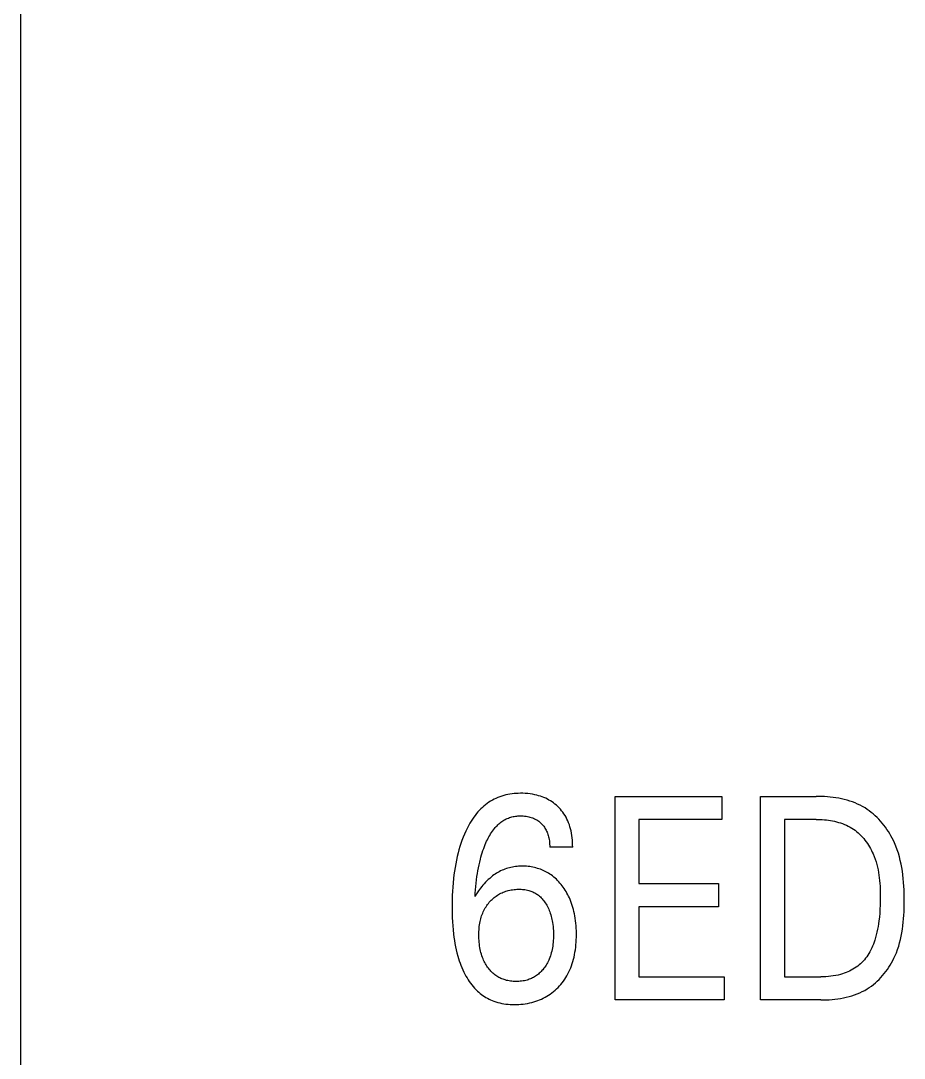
# Model space of a CAD drawing. Extents: x 0 to 420, y 0 to 297.
# Drawn here: x 158.8 to 166.17, y 190.51 to 199.18 of the extents above; entities that cross this region are included whole.
import ezdxf

# ---------------------------------------------------------------- set-up
doc = ezdxf.new("R2010")
doc.units = 0
doc.header["$LTSCALE"] = 23.1
doc.layers.add('10000_FRONT', color=7, linetype='CONTINUOUS')

msp = doc.modelspace()

# ---------------------------------------------------------------- linework, layer by layer
at = {"layer": '10000_FRONT', "color": 7, "linetype": 'CONTINUOUS'}
for p, q in [((158.8, 161), (158.8, 249)), ((162.7364, 192.6678), (162.7218, 192.6592)), ((162.7513, 192.6759), (162.7364, 192.6678)), ((162.7665, 192.6833), (162.7513, 192.6759)), ((162.782, 192.6901), (162.7665, 192.6833)), ((162.7983, 192.6964), (162.782, 192.6901)), ((162.8149, 192.7021), (162.7983, 192.6964)), ((162.8317, 192.7071), (162.8149, 192.7021)), ((162.8487, 192.7114), (162.8317, 192.7071)), ((162.8659, 192.7151), (162.8487, 192.7114)), ((162.8832, 192.7182), (162.8659, 192.7151)), ((162.9007, 192.7207), (162.8832, 192.7182)), ((162.9182, 192.7227), (162.9007, 192.7207)), ((162.9357, 192.7241), (162.9182, 192.7227)), ((162.9533, 192.7249), (162.9357, 192.7241)), ((162.9709, 192.7253), (162.9533, 192.7249)), ((162.9914, 192.7251), (162.9709, 192.7253)), ((163.0118, 192.7242), (162.9914, 192.7251)), ((163.0321, 192.7226), (163.0118, 192.7242)), ((163.0524, 192.7202), (163.0321, 192.7226)), ((163.0725, 192.7171), (163.0524, 192.7202)), ((163.0925, 192.7131), (163.0725, 192.7171)), ((163.1078, 192.7095), (163.0925, 192.7131)), ((163.123, 192.7054), (163.1078, 192.7095)), ((163.138, 192.7007), (163.123, 192.7054)), ((163.1529, 192.6955), (163.138, 192.7007)), ((163.1676, 192.6898), (163.1529, 192.6955)), ((163.182, 192.6835), (163.1676, 192.6898)), ((163.1961, 192.6766), (163.182, 192.6835)), ((163.2093, 192.6694), (163.1961, 192.6766)), ((163.2223, 192.6617), (163.2093, 192.6694)), ((163.7605, 191), (163.7605, 192.7)), ((163.7605, 192.7), (164.6515, 192.7)), ((164.6515, 192.7), (164.6515, 192.5072)), ((164.9759, 191), (164.9759, 192.7)), ((164.9759, 192.7), (165.439, 192.7)), ((165.4624, 192.6998), (165.439, 192.7)), ((165.486, 192.6991), (165.4624, 192.6998)), ((165.5096, 192.6979), (165.486, 192.6991)), ((165.5333, 192.6962), (165.5096, 192.6979)), ((165.557, 192.694), (165.5333, 192.6962)), ((165.5806, 192.6911), (165.557, 192.694)), ((165.6042, 192.6877), (165.5806, 192.6911)), ((165.6277, 192.6837), (165.6042, 192.6877)), ((165.651, 192.679), (165.6277, 192.6837)), ((165.6741, 192.6736), (165.651, 192.679)), ((165.6971, 192.6675), (165.6741, 192.6736)), ((165.7197, 192.6607), (165.6971, 192.6675)), ((162.6297, 192.5845), (162.6166, 192.5703)), ((162.6416, 192.5965), (162.6297, 192.5845)), ((162.654, 192.6081), (162.6416, 192.5965)), ((162.6668, 192.6193), (162.654, 192.6081)), ((162.68, 192.63), (162.6668, 192.6193)), ((162.6936, 192.6403), (162.68, 192.63)), ((162.7075, 192.65), (162.6936, 192.6403)), ((162.7218, 192.6592), (162.7075, 192.65)), ((163.2349, 192.6535), (163.2223, 192.6617)), ((163.2472, 192.6448), (163.2349, 192.6535)), ((163.2591, 192.6355), (163.2472, 192.6448)), ((163.2706, 192.6258), (163.2591, 192.6355)), ((163.2818, 192.6157), (163.2706, 192.6258)), ((163.2934, 192.6041), (163.2818, 192.6157)), ((163.3045, 192.5921), (163.2934, 192.6041)), ((163.315, 192.5796), (163.3045, 192.5921)), ((163.325, 192.5666), (163.315, 192.5796)), ((165.742, 192.6531), (165.7197, 192.6607)), ((165.764, 192.6447), (165.742, 192.6531)), ((165.7856, 192.6355), (165.764, 192.6447)), ((165.8068, 192.6255), (165.7856, 192.6355)), ((165.8275, 192.6146), (165.8068, 192.6255)), ((165.8477, 192.6028), (165.8275, 192.6146)), ((165.8656, 192.5913), (165.8477, 192.6028)), ((165.883, 192.5791), (165.8656, 192.5913)), ((162.5594, 192.4932), (162.5495, 192.4768)), ((162.5699, 192.5094), (162.5594, 192.4932)), ((162.5808, 192.5252), (162.5699, 192.5094)), ((162.5922, 192.5407), (162.5808, 192.5252)), ((162.6041, 192.5557), (162.5922, 192.5407)), ((162.6166, 192.5703), (162.6041, 192.5557)), ((162.816, 192.4893), (162.8248, 192.4952)), ((162.8248, 192.4952), (162.8337, 192.5008)), ((162.8337, 192.5008), (162.8429, 192.506)), ((162.8429, 192.506), (162.8522, 192.5108)), ((162.8522, 192.5108), (162.8615, 192.5151)), ((162.8615, 192.5151), (162.8709, 192.5189)), ((162.8709, 192.5189), (162.8805, 192.5224)), ((162.8805, 192.5224), (162.8902, 192.5255)), ((162.8902, 192.5255), (162.9, 192.5282)), ((162.9, 192.5282), (162.91, 192.5306)), ((162.91, 192.5306), (162.92, 192.5326)), ((162.92, 192.5326), (162.9301, 192.5342)), ((162.9301, 192.5342), (162.9403, 192.5355)), ((162.9403, 192.5355), (162.9505, 192.5365)), ((162.9505, 192.5365), (162.9607, 192.5371)), ((162.9607, 192.5371), (162.9709, 192.5373)), ((162.9709, 192.5373), (162.9826, 192.5373)), ((162.9826, 192.5373), (162.9942, 192.5367)), ((162.9942, 192.5367), (163.0058, 192.5358)), ((163.0058, 192.5358), (163.0174, 192.5343)), ((163.0174, 192.5343), (163.0288, 192.5324)), ((163.0288, 192.5324), (163.0402, 192.53)), ((163.0402, 192.53), (163.0504, 192.5274)), ((163.0504, 192.5274), (163.0604, 192.5244)), ((163.0604, 192.5244), (163.0704, 192.521)), ((163.0704, 192.521), (163.0801, 192.5171)), ((163.0801, 192.5171), (163.0896, 192.5127)), ((163.0896, 192.5127), (163.0989, 192.5079)), ((163.0989, 192.5079), (163.1077, 192.5028)), ((163.1077, 192.5028), (163.1161, 192.4972)), ((163.1161, 192.4972), (163.1243, 192.4913)), ((163.3344, 192.5532), (163.325, 192.5666)), ((163.3432, 192.5394), (163.3344, 192.5532)), ((163.3514, 192.5253), (163.3432, 192.5394)), ((163.3594, 192.5099), (163.3514, 192.5253)), ((163.3667, 192.4942), (163.3594, 192.5099)), ((163.3733, 192.4782), (163.3667, 192.4942)), ((163.9604, 192.5072), (163.9604, 191.9711)), ((164.6515, 192.5072), (163.9604, 192.5072)), ((165.1758, 192.5072), (165.1758, 191.1928)), ((165.439, 192.5072), (165.1758, 192.5072)), ((165.439, 192.5072), (165.4561, 192.5071)), ((165.4561, 192.5071), (165.4732, 192.5065)), ((165.4732, 192.5065), (165.4905, 192.5056)), ((165.4905, 192.5056), (165.5077, 192.5044)), ((165.5077, 192.5044), (165.525, 192.5027)), ((165.525, 192.5027), (165.5422, 192.5006)), ((165.5422, 192.5006), (165.5594, 192.498)), ((165.5594, 192.498), (165.5766, 192.495)), ((165.5766, 192.495), (165.5935, 192.4915)), ((165.8999, 192.5662), (165.883, 192.5791)), ((165.9164, 192.5526), (165.8999, 192.5662)), ((165.9324, 192.5384), (165.9164, 192.5526)), ((165.9479, 192.5236), (165.9324, 192.5384)), ((165.9629, 192.5082), (165.9479, 192.5236)), ((165.9774, 192.4923), (165.9629, 192.5082)), ((162.514, 192.4084), (162.5028, 192.3833)), ((162.5222, 192.4258), (162.514, 192.4084)), ((162.5309, 192.443), (162.5222, 192.4258)), ((162.54, 192.46), (162.5309, 192.443)), ((162.5495, 192.4768), (162.54, 192.46)), ((162.7294, 192.3977), (162.7374, 192.4091)), ((162.7374, 192.4091), (162.7457, 192.4204)), ((162.7457, 192.4204), (162.7545, 192.4313)), ((162.7545, 192.4313), (162.7614, 192.4394)), ((162.7614, 192.4394), (162.7685, 192.4473)), ((162.7685, 192.4473), (162.7758, 192.4549)), ((162.7758, 192.4549), (162.7834, 192.4623)), ((162.7834, 192.4623), (162.7912, 192.4695)), ((162.7912, 192.4695), (162.7993, 192.4764)), ((162.7993, 192.4764), (162.8075, 192.483)), ((162.8075, 192.483), (162.816, 192.4893)), ((163.1243, 192.4913), (163.1322, 192.4849)), ((163.1322, 192.4849), (163.1398, 192.4782)), ((163.1398, 192.4782), (163.1471, 192.4711)), ((163.1471, 192.4711), (163.1534, 192.4643)), ((163.1534, 192.4643), (163.1595, 192.4573)), ((163.1595, 192.4573), (163.1652, 192.45)), ((163.1652, 192.45), (163.1707, 192.4425)), ((163.1707, 192.4425), (163.1758, 192.4348)), ((163.1758, 192.4348), (163.1806, 192.4269)), ((163.1806, 192.4269), (163.1851, 192.4187)), ((163.1851, 192.4187), (163.1894, 192.4098)), ((163.1894, 192.4098), (163.1934, 192.4008)), ((163.3792, 192.4619), (163.3733, 192.4782)), ((163.3845, 192.4453), (163.3792, 192.4619)), ((163.3891, 192.4286), (163.3845, 192.4453)), ((163.3932, 192.4116), (163.3891, 192.4286)), ((163.3971, 192.3922), (163.3932, 192.4116)), ((165.5935, 192.4915), (165.6104, 192.4874)), ((165.6104, 192.4874), (165.6271, 192.4829)), ((165.6271, 192.4829), (165.6436, 192.4778)), ((165.6436, 192.4778), (165.6598, 192.4722)), ((165.6598, 192.4722), (165.6758, 192.466)), ((165.6758, 192.466), (165.6915, 192.4592)), ((165.6915, 192.4592), (165.7069, 192.4518)), ((165.7069, 192.4518), (165.722, 192.4438)), ((165.722, 192.4438), (165.7366, 192.4351)), ((165.7366, 192.4351), (165.7505, 192.426)), ((165.7505, 192.426), (165.7639, 192.4163)), ((165.7639, 192.4163), (165.777, 192.4061)), ((165.9914, 192.4759), (165.9774, 192.4923)), ((166.0048, 192.4591), (165.9914, 192.4759)), ((166.0178, 192.4418), (166.0048, 192.4591)), ((166.0302, 192.4241), (166.0178, 192.4418)), ((166.0421, 192.406), (166.0302, 192.4241)), ((162.4827, 192.3321), (162.4738, 192.3062)), ((162.4924, 192.3578), (162.4827, 192.3321)), ((162.5028, 192.3833), (162.4924, 192.3578)), ((162.6832, 192.3116), (162.6889, 192.3244)), ((162.6889, 192.3244), (162.6949, 192.337)), ((162.6949, 192.337), (162.7011, 192.3495)), ((162.7011, 192.3495), (162.7077, 192.3618)), ((162.7077, 192.3618), (162.7146, 192.374)), ((162.7146, 192.374), (162.7218, 192.3859)), ((162.7218, 192.3859), (162.7294, 192.3977)), ((163.1934, 192.4008), (163.197, 192.3915)), ((163.197, 192.3915), (163.2002, 192.3821)), ((163.2002, 192.3821), (163.2031, 192.3726)), ((163.2031, 192.3726), (163.2056, 192.363)), ((163.2056, 192.363), (163.2078, 192.3533)), ((163.2078, 192.3533), (163.2103, 192.3403)), ((163.2103, 192.3403), (163.2122, 192.3271)), ((163.2122, 192.3271), (163.2137, 192.314)), ((163.4004, 192.3727), (163.3971, 192.3922)), ((163.4029, 192.3531), (163.4004, 192.3727)), ((163.4049, 192.3334), (163.4029, 192.3531)), ((163.4062, 192.3137), (163.4049, 192.3334)), ((165.777, 192.4061), (165.7896, 192.3953)), ((165.7896, 192.3953), (165.8019, 192.384)), ((165.8019, 192.384), (165.8137, 192.3722)), ((165.8137, 192.3722), (165.8251, 192.36)), ((165.8251, 192.36), (165.8361, 192.3473)), ((165.8361, 192.3473), (165.8467, 192.3342)), ((165.8467, 192.3342), (165.8569, 192.3208)), ((165.8569, 192.3208), (165.8666, 192.307)), ((166.0534, 192.3876), (166.0421, 192.406)), ((166.0641, 192.3689), (166.0534, 192.3876)), ((166.0743, 192.3499), (166.0641, 192.3689)), ((166.0839, 192.3307), (166.0743, 192.3499)), ((166.0929, 192.3112), (166.0839, 192.3307)), ((162.4577, 192.2537), (162.4507, 192.2272)), ((162.4654, 192.28), (162.4577, 192.2537)), ((162.4738, 192.3062), (162.4654, 192.28)), ((162.6522, 192.2289), (162.658, 192.2466)), ((162.658, 192.2466), (162.6642, 192.2641)), ((162.6642, 192.2641), (162.6707, 192.2815)), ((162.6707, 192.2815), (162.6777, 192.2988)), ((162.6777, 192.2988), (162.6832, 192.3116)), ((163.2137, 192.314), (163.2147, 192.3008)), ((163.2147, 192.3008), (163.2153, 192.2877)), ((163.2153, 192.2877), (163.2154, 192.2747)), ((163.4071, 192.2747), (163.2154, 192.2747)), ((163.4069, 192.2942), (163.4062, 192.3137)), ((163.4071, 192.2747), (163.4069, 192.2942)), ((165.8666, 192.307), (165.8758, 192.2929)), ((165.8758, 192.2929), (165.8846, 192.2785)), ((165.8846, 192.2785), (165.893, 192.2638)), ((165.893, 192.2638), (165.9008, 192.2489)), ((165.9008, 192.2489), (165.9082, 192.2339)), ((165.9082, 192.2339), (165.9152, 192.2186)), ((166.105, 192.2827), (166.0929, 192.3112)), ((166.1159, 192.2537), (166.105, 192.2827)), ((166.1257, 192.2245), (166.1159, 192.2537)), ((162.4366, 192.1665), (162.4307, 192.136)), ((162.4433, 192.1969), (162.4366, 192.1665)), ((162.4507, 192.2272), (162.4433, 192.1969)), ((162.6254, 192.1273), (162.6309, 192.1514)), ((162.6309, 192.1514), (162.6368, 192.1754)), ((162.6368, 192.1754), (162.6416, 192.1933)), ((162.6416, 192.1933), (162.6468, 192.2112)), ((162.6468, 192.2112), (162.6522, 192.2289)), ((165.9152, 192.2186), (165.924, 192.1973)), ((165.924, 192.1973), (165.9319, 192.1756)), ((165.9319, 192.1756), (165.939, 192.1538)), ((165.939, 192.1538), (165.9454, 192.1317)), ((166.1343, 192.1949), (166.1257, 192.2245)), ((166.142, 192.1651), (166.1343, 192.1949)), ((166.1486, 192.135), (166.142, 192.1651)), ((162.4205, 192.0745), (162.4163, 192.0436)), ((162.4253, 192.1053), (162.4205, 192.0745)), ((162.4307, 192.136), (162.4253, 192.1053)), ((162.6118, 192.0544), (162.6159, 192.0788)), ((162.6159, 192.0788), (162.6205, 192.1031)), ((162.6205, 192.1031), (162.6254, 192.1273)), ((162.7824, 192.0643), (162.7712, 192.0576)), ((162.7938, 192.0707), (162.7824, 192.0643)), ((162.8054, 192.0767), (162.7938, 192.0707)), ((162.8171, 192.0822), (162.8054, 192.0767)), ((162.829, 192.0874), (162.8171, 192.0822)), ((162.8411, 192.0922), (162.829, 192.0874)), ((162.8534, 192.0965), (162.8411, 192.0922)), ((162.8658, 192.1004), (162.8534, 192.0965)), ((162.8783, 192.1039), (162.8658, 192.1004)), ((162.8909, 192.1069), (162.8783, 192.1039)), ((162.9036, 192.1095), (162.8909, 192.1069)), ((162.9164, 192.1117), (162.9036, 192.1095)), ((162.9293, 192.1135), (162.9164, 192.1117)), ((162.9423, 192.1149), (162.9293, 192.1135)), ((162.9552, 192.1159), (162.9423, 192.1149)), ((162.9683, 192.1166), (162.9552, 192.1159)), ((162.9813, 192.1169), (162.9683, 192.1166)), ((162.9947, 192.1168), (162.9813, 192.1169)), ((163.0081, 192.1164), (162.9947, 192.1168)), ((163.0215, 192.1156), (163.0081, 192.1164)), ((163.0349, 192.1144), (163.0215, 192.1156)), ((163.0482, 192.1128), (163.0349, 192.1144)), ((163.0615, 192.1108), (163.0482, 192.1128)), ((163.0747, 192.1084), (163.0615, 192.1108)), ((163.0878, 192.1056), (163.0747, 192.1084)), ((163.1008, 192.1023), (163.0878, 192.1056)), ((163.1137, 192.0987), (163.1008, 192.1023)), ((163.1256, 192.0948), (163.1137, 192.0987)), ((163.1375, 192.0907), (163.1256, 192.0948)), ((163.1492, 192.0861), (163.1375, 192.0907)), ((163.1608, 192.0812), (163.1492, 192.0861)), ((163.1722, 192.0759), (163.1608, 192.0812)), ((163.1834, 192.0702), (163.1722, 192.0759)), ((163.1945, 192.0642), (163.1834, 192.0702)), ((163.2053, 192.0578), (163.1945, 192.0642)), ((165.9454, 192.1317), (165.9509, 192.1095)), ((165.9509, 192.1095), (165.9558, 192.0871)), ((165.9558, 192.0871), (165.96, 192.0645)), ((165.96, 192.0645), (165.9635, 192.0418)), ((166.1544, 192.1047), (166.1486, 192.135)), ((166.1593, 192.0742), (166.1544, 192.1047)), ((166.1634, 192.0435), (166.1593, 192.0742)), ((162.4091, 191.9774), (162.4061, 191.9421)), ((162.4127, 192.0127), (162.4091, 191.9774)), ((162.4163, 192.0436), (162.4127, 192.0127)), ((162.5982, 191.9464), (162.6011, 191.9743)), ((162.6011, 191.9743), (162.6044, 192.0022)), ((162.6044, 192.0022), (162.6081, 192.03)), ((162.6081, 192.03), (162.6118, 192.0544)), ((162.6797, 191.9822), (162.6689, 191.9705)), ((162.6909, 191.9936), (162.6797, 191.9822)), ((162.7024, 192.0046), (162.6909, 191.9936)), ((162.7143, 192.0153), (162.7024, 192.0046)), ((162.7265, 192.0256), (162.7143, 192.0153)), ((162.739, 192.0355), (162.7265, 192.0256)), ((162.7496, 192.0432), (162.739, 192.0355)), ((162.7603, 192.0506), (162.7496, 192.0432)), ((162.7712, 192.0576), (162.7603, 192.0506)), ((163.2159, 192.0511), (163.2053, 192.0578)), ((163.2263, 192.044), (163.2159, 192.0511)), ((163.2379, 192.0355), (163.2263, 192.044)), ((163.2492, 192.0264), (163.2379, 192.0355)), ((163.2602, 192.017), (163.2492, 192.0264)), ((163.2709, 192.0071), (163.2602, 192.017)), ((163.2812, 191.997), (163.2709, 192.0071)), ((163.2912, 191.9864), (163.2812, 191.997)), ((163.3008, 191.9756), (163.2912, 191.9864)), ((163.3101, 191.9644), (163.3008, 191.9756)), ((165.9635, 192.0418), (165.9665, 192.019)), ((165.9665, 192.019), (165.969, 191.9961)), ((165.969, 191.9961), (165.9709, 191.9731)), ((165.9709, 191.9731), (165.9724, 191.95)), ((166.1668, 192.0126), (166.1634, 192.0435)), ((166.1695, 191.9816), (166.1668, 192.0126)), ((166.1715, 191.9505), (166.1695, 191.9816)), ((162.4038, 191.9068), (162.402, 191.8714)), ((162.4061, 191.9421), (162.4038, 191.9068)), ((162.5917, 191.8627), (162.5936, 191.8906)), ((162.5936, 191.8906), (162.5957, 191.9185)), ((162.5957, 191.9185), (162.5982, 191.9464)), ((162.6207, 191.9098), (162.6052, 191.8861)), ((162.6383, 191.9337), (162.6207, 191.9098)), ((162.6482, 191.9462), (162.6383, 191.9337)), ((162.6584, 191.9585), (162.6482, 191.9462)), ((162.6689, 191.9705), (162.6584, 191.9585)), ((162.7972, 191.8851), (162.8071, 191.8902)), ((162.8071, 191.8902), (162.8172, 191.8949)), ((162.8172, 191.8949), (162.8274, 191.8992)), ((162.8274, 191.8992), (162.8378, 191.9032)), ((162.8378, 191.9032), (162.8483, 191.9068)), ((162.8483, 191.9068), (162.859, 191.9101)), ((162.859, 191.9101), (162.8697, 191.913)), ((162.8697, 191.913), (162.8815, 191.9158)), ((162.8815, 191.9158), (162.8934, 191.9181)), ((162.8934, 191.9181), (162.9053, 191.9201)), ((162.9053, 191.9201), (162.9173, 191.9217)), ((162.9173, 191.9217), (162.9294, 191.9228)), ((162.9294, 191.9228), (162.9415, 191.9236)), ((162.9415, 191.9236), (162.9536, 191.9241)), ((162.9536, 191.9241), (162.9657, 191.9241)), ((162.9657, 191.9241), (162.9765, 191.9238)), ((162.9765, 191.9238), (162.9873, 191.9232)), ((162.9873, 191.9232), (162.998, 191.9223)), ((162.998, 191.9223), (163.0087, 191.921)), ((163.0087, 191.921), (163.0193, 191.9193)), ((163.0193, 191.9193), (163.0299, 191.9171)), ((163.0299, 191.9171), (163.0403, 191.9146)), ((163.0403, 191.9146), (163.0506, 191.9115)), ((163.0506, 191.9115), (163.059, 191.9086)), ((163.059, 191.9086), (163.0674, 191.9053)), ((163.0674, 191.9053), (163.0756, 191.9018)), ((163.0756, 191.9018), (163.0837, 191.8979)), ((163.0837, 191.8979), (163.0916, 191.8936)), ((163.0916, 191.8936), (163.0993, 191.8891)), ((163.0993, 191.8891), (163.1069, 191.8843)), ((163.3191, 191.953), (163.3101, 191.9644)), ((163.3278, 191.9412), (163.3191, 191.953)), ((163.3362, 191.9291), (163.3278, 191.9412)), ((163.3443, 191.9168), (163.3362, 191.9291)), ((163.352, 191.9042), (163.3443, 191.9168)), ((163.3594, 191.8915), (163.352, 191.9042)), ((163.3664, 191.8786), (163.3594, 191.8915)), ((163.9604, 191.9711), (164.6246, 191.9711)), ((164.6246, 191.9711), (164.6246, 191.7783)), ((165.9724, 191.95), (165.9735, 191.927)), ((165.9735, 191.927), (165.9742, 191.9039)), ((165.9742, 191.9039), (165.9746, 191.8809)), ((166.173, 191.9193), (166.1715, 191.9505)), ((166.174, 191.888), (166.173, 191.9193)), ((166.1745, 191.8567), (166.174, 191.888)), ((162.4002, 191.8005), (162.4, 191.7651)), ((162.4008, 191.8359), (162.4002, 191.8005)), ((162.402, 191.8714), (162.4008, 191.8359)), ((162.5982, 191.8745), (162.5917, 191.8627)), ((162.6052, 191.8861), (162.5982, 191.8745)), ((162.6967, 191.7971), (162.7039, 191.8064)), ((162.7039, 191.8064), (162.7113, 191.8154)), ((162.7113, 191.8154), (162.7191, 191.8241)), ((162.7191, 191.8241), (162.7268, 191.8321)), ((162.7268, 191.8321), (162.7347, 191.8398)), ((162.7347, 191.8398), (162.7429, 191.8472)), ((162.7429, 191.8472), (162.7513, 191.8544)), ((162.7513, 191.8544), (162.76, 191.8612)), ((162.76, 191.8612), (162.769, 191.8677)), ((162.769, 191.8677), (162.7781, 191.8739)), ((162.7781, 191.8739), (162.7875, 191.8797)), ((162.7875, 191.8797), (162.7972, 191.8851)), ((163.1069, 191.8843), (163.1142, 191.8792)), ((163.1142, 191.8792), (163.1214, 191.8738)), ((163.1214, 191.8738), (163.1296, 191.867)), ((163.1296, 191.867), (163.1374, 191.8598)), ((163.1374, 191.8598), (163.145, 191.8524)), ((163.145, 191.8524), (163.1522, 191.8446)), ((163.1522, 191.8446), (163.1592, 191.8365)), ((163.1592, 191.8365), (163.1658, 191.8282)), ((163.1658, 191.8282), (163.1721, 191.8196)), ((163.1721, 191.8196), (163.1781, 191.8108)), ((163.1781, 191.8108), (163.1847, 191.8007)), ((163.1847, 191.8007), (163.1908, 191.7903)), ((163.373, 191.8654), (163.3664, 191.8786)), ((163.3793, 191.8521), (163.373, 191.8654)), ((163.3853, 191.8387), (163.3793, 191.8521)), ((163.3919, 191.8223), (163.3853, 191.8387)), ((163.3981, 191.8057), (163.3919, 191.8223)), ((163.4037, 191.7889), (163.3981, 191.8057)), ((165.9744, 191.8245), (165.9735, 191.7914)), ((165.9747, 191.8578), (165.9744, 191.8245)), ((165.9746, 191.8809), (165.9747, 191.8578)), ((166.1747, 191.8253), (166.1745, 191.8567)), ((166.1745, 191.7957), (166.1747, 191.8253)), ((162.4, 191.7651), (162.4005, 191.722)), ((162.4005, 191.722), (162.4015, 191.6876)), ((162.6473, 191.7016), (162.6514, 191.7133)), ((162.6514, 191.7133), (162.6559, 191.7249)), ((162.6559, 191.7249), (162.6608, 191.7362)), ((162.6608, 191.7362), (162.6662, 191.7474)), ((162.6662, 191.7474), (162.6716, 191.7577)), ((162.6716, 191.7577), (162.6773, 191.7679)), ((162.6773, 191.7679), (162.6835, 191.7779)), ((162.6835, 191.7779), (162.6899, 191.7876)), ((162.6899, 191.7876), (162.6967, 191.7971)), ((163.1908, 191.7903), (163.1966, 191.7797)), ((163.1966, 191.7797), (163.202, 191.7689)), ((163.202, 191.7689), (163.2071, 191.758)), ((163.2071, 191.758), (163.2118, 191.7468)), ((163.2118, 191.7468), (163.2161, 191.7356)), ((163.2161, 191.7356), (163.2205, 191.7232)), ((163.2205, 191.7232), (163.2245, 191.7106)), ((163.4089, 191.7719), (163.4037, 191.7889)), ((163.4136, 191.7549), (163.4089, 191.7719)), ((163.4178, 191.7376), (163.4136, 191.7549)), ((163.4216, 191.7203), (163.4178, 191.7376)), ((163.425, 191.7029), (163.4216, 191.7203)), ((163.9604, 191.7783), (163.9604, 191.1928)), ((164.6246, 191.7783), (163.9604, 191.7783)), ((165.9698, 191.7252), (165.9669, 191.6923)), ((165.972, 191.7583), (165.9698, 191.7252)), ((165.9735, 191.7914), (165.972, 191.7583)), ((166.1715, 191.7072), (166.1729, 191.7366)), ((166.1729, 191.7366), (166.1739, 191.7662)), ((166.1739, 191.7662), (166.1745, 191.7957)), ((162.4015, 191.6876), (162.4031, 191.6531)), ((162.4031, 191.6531), (162.4053, 191.6188)), ((162.6296, 191.6265), (162.6318, 191.6402)), ((162.6318, 191.6402), (162.6344, 191.6538)), ((162.6344, 191.6538), (162.6371, 191.6659)), ((162.6371, 191.6659), (162.6401, 191.6779)), ((162.6401, 191.6779), (162.6435, 191.6898)), ((162.6435, 191.6898), (162.6473, 191.7016)), ((163.2245, 191.7106), (163.2281, 191.698)), ((163.2281, 191.698), (163.2313, 191.6852)), ((163.2313, 191.6852), (163.2342, 191.6724)), ((163.2342, 191.6724), (163.2367, 191.6594)), ((163.2367, 191.6594), (163.2389, 191.6465)), ((163.2389, 191.6465), (163.2414, 191.6294)), ((163.2414, 191.6294), (163.2433, 191.6122)), ((163.4284, 191.6822), (163.425, 191.7029)), ((163.4313, 191.6613), (163.4284, 191.6822)), ((163.4337, 191.6404), (163.4313, 191.6613)), ((163.4355, 191.6194), (163.4337, 191.6404)), ((165.9598, 191.6361), (165.9561, 191.6128)), ((165.9631, 191.6594), (165.9598, 191.6361)), ((165.9669, 191.6923), (165.9631, 191.6594)), ((166.1638, 191.6194), (166.167, 191.6485)), ((166.167, 191.6485), (166.1695, 191.6778)), ((166.1695, 191.6778), (166.1715, 191.7072)), ((162.4053, 191.6188), (162.4083, 191.5845)), ((162.4083, 191.5845), (162.412, 191.5502)), ((162.412, 191.5502), (162.4154, 191.5237)), ((162.6238, 191.5434), (162.624, 191.5573)), ((162.6239, 191.5279), (162.6238, 191.5434)), ((162.624, 191.5573), (162.6244, 191.5712)), ((162.6244, 191.5712), (162.6252, 191.585)), ((162.6252, 191.585), (162.6263, 191.5989)), ((162.6263, 191.5989), (162.6278, 191.6127)), ((162.6278, 191.6127), (162.6296, 191.6265)), ((163.2433, 191.6122), (163.2448, 191.5951)), ((163.2448, 191.5951), (163.2458, 191.5779)), ((163.2458, 191.5779), (163.2463, 191.5606)), ((163.2463, 191.5606), (163.2465, 191.5434)), ((163.2465, 191.5434), (163.2464, 191.5277)), ((163.4369, 191.5984), (163.4355, 191.6194)), ((163.4377, 191.5774), (163.4369, 191.5984)), ((163.4382, 191.5458), (163.4377, 191.5774)), ((163.438, 191.5245), (163.4382, 191.5458)), ((165.9413, 191.5434), (165.9351, 191.5206)), ((165.9469, 191.5664), (165.9413, 191.5434)), ((165.9518, 191.5895), (165.9469, 191.5664)), ((165.9561, 191.6128), (165.9518, 191.5895)), ((166.1498, 191.533), (166.1553, 191.5616)), ((166.1553, 191.5616), (166.1599, 191.5904)), ((166.1599, 191.5904), (166.1638, 191.6194)), ((162.4154, 191.5237), (162.4193, 191.4972)), ((162.4193, 191.4972), (162.4238, 191.4708)), ((162.4238, 191.4708), (162.4289, 191.4446)), ((162.6244, 191.5124), (162.6239, 191.5279)), ((162.6253, 191.4969), (162.6244, 191.5124)), ((162.6265, 191.4814), (162.6253, 191.4969)), ((162.6281, 191.466), (162.6265, 191.4814)), ((162.6302, 191.4506), (162.6281, 191.466)), ((163.2422, 191.4652), (163.2401, 191.4496)), ((163.2438, 191.4807), (163.2422, 191.4652)), ((163.245, 191.4964), (163.2438, 191.4807)), ((163.2459, 191.512), (163.245, 191.4964)), ((163.2464, 191.5277), (163.2459, 191.512)), ((163.4324, 191.4396), (163.4346, 191.4608)), ((163.4346, 191.4608), (163.4362, 191.482)), ((163.4362, 191.482), (163.4373, 191.5032)), ((163.4373, 191.5032), (163.438, 191.5245)), ((165.9167, 191.4655), (165.9102, 191.4495)), ((165.9227, 191.4817), (165.9167, 191.4655)), ((165.9282, 191.498), (165.9227, 191.4817)), ((165.9351, 191.5206), (165.9282, 191.498)), ((166.1282, 191.4486), (166.1364, 191.4765)), ((166.1364, 191.4765), (166.1436, 191.5047)), ((166.1436, 191.5047), (166.1498, 191.533)), ((162.4289, 191.4446), (162.4346, 191.4185)), ((162.4346, 191.4185), (162.4409, 191.3925)), ((162.4409, 191.3925), (162.4479, 191.3667)), ((162.4479, 191.3667), (162.4537, 191.3471)), ((162.6327, 191.4353), (162.6302, 191.4506)), ((162.6353, 191.4218), (162.6327, 191.4353)), ((162.6382, 191.4083), (162.6353, 191.4218)), ((162.6416, 191.3949), (162.6382, 191.4083)), ((162.6454, 191.3816), (162.6416, 191.3949)), ((162.6496, 191.3684), (162.6454, 191.3816)), ((162.6542, 191.3554), (162.6496, 191.3684)), ((163.2208, 191.3669), (163.2162, 191.3538)), ((163.225, 191.3801), (163.2208, 191.3669)), ((163.2288, 191.3935), (163.225, 191.3801)), ((163.2321, 191.4069), (163.2288, 191.3935)), ((163.2351, 191.4205), (163.2321, 191.4069)), ((163.2377, 191.4341), (163.2351, 191.4205)), ((163.2401, 191.4496), (163.2377, 191.4341)), ((163.4185, 191.3581), (163.4225, 191.3766)), ((163.4225, 191.3766), (163.4264, 191.3975)), ((163.4264, 191.3975), (163.4297, 191.4185)), ((163.4297, 191.4185), (163.4324, 191.4396)), ((165.87, 191.3735), (165.8612, 191.3607)), ((165.8793, 191.3881), (165.87, 191.3735)), ((165.8878, 191.403), (165.8793, 191.3881)), ((165.8959, 191.4182), (165.8878, 191.403)), ((165.9033, 191.4337), (165.8959, 191.4182)), ((165.9102, 191.4495), (165.9033, 191.4337)), ((166.0883, 191.3474), (166.0973, 191.3668)), ((166.0973, 191.3668), (166.1087, 191.3938)), ((166.1087, 191.3938), (166.119, 191.421)), ((166.119, 191.421), (166.1282, 191.4486)), ((162.4537, 191.3471), (162.46, 191.3276)), ((162.46, 191.3276), (162.4667, 191.3082)), ((162.4667, 191.3082), (162.4739, 191.2891)), ((162.4739, 191.2891), (162.4816, 191.2701)), ((162.6593, 191.3426), (162.6542, 191.3554)), ((162.6637, 191.3323), (162.6593, 191.3426)), ((162.6685, 191.3222), (162.6637, 191.3323)), ((162.6736, 191.3122), (162.6685, 191.3222)), ((162.679, 191.3024), (162.6736, 191.3122)), ((162.6846, 191.2928), (162.679, 191.3024)), ((162.6907, 191.2833), (162.6846, 191.2928)), ((162.697, 191.2741), (162.6907, 191.2833)), ((163.1797, 191.282), (163.1734, 191.2728)), ((163.1857, 191.2914), (163.1797, 191.282)), ((163.1914, 191.301), (163.1857, 191.2914)), ((163.1968, 191.3108), (163.1914, 191.301)), ((163.2019, 191.3207), (163.1968, 191.3108)), ((163.2066, 191.3308), (163.2019, 191.3207)), ((163.2111, 191.341), (163.2066, 191.3308)), ((163.2162, 191.3538), (163.2111, 191.341)), ((163.3906, 191.2681), (163.3973, 191.2857)), ((163.3973, 191.2857), (163.4034, 191.3036)), ((163.4034, 191.3036), (163.409, 191.3216)), ((163.409, 191.3216), (163.414, 191.3398)), ((163.414, 191.3398), (163.4185, 191.3581)), ((165.7861, 191.2824), (165.7737, 191.2731)), ((165.7982, 191.2922), (165.7861, 191.2824)), ((165.8098, 191.3025), (165.7982, 191.2922)), ((165.821, 191.3133), (165.8098, 191.3025)), ((165.8318, 191.3245), (165.821, 191.3133)), ((165.8421, 191.3362), (165.8318, 191.3245)), ((165.8519, 191.3483), (165.8421, 191.3362)), ((165.8612, 191.3607), (165.8519, 191.3483)), ((166.0459, 191.2723), (166.0574, 191.2906)), ((166.0574, 191.2906), (166.0683, 191.3093)), ((166.0683, 191.3093), (166.0786, 191.3282)), ((166.0786, 191.3282), (166.0883, 191.3474)), ((162.4816, 191.2701), (162.4898, 191.2513)), ((162.4898, 191.2513), (162.4985, 191.2328)), ((162.4985, 191.2328), (162.5078, 191.2145)), ((162.5078, 191.2145), (162.5162, 191.199)), ((162.5162, 191.199), (162.525, 191.1837)), ((162.7036, 191.2651), (162.697, 191.2741)), ((162.7104, 191.2564), (162.7036, 191.2651)), ((162.7176, 191.2479), (162.7104, 191.2564)), ((162.725, 191.2397), (162.7176, 191.2479)), ((162.7327, 191.2318), (162.725, 191.2397)), ((162.7407, 191.2242), (162.7327, 191.2318)), ((162.7491, 191.2169), (162.7407, 191.2242)), ((162.7577, 191.21), (162.7491, 191.2169)), ((162.7666, 191.2035), (162.7577, 191.21)), ((162.7745, 191.1982), (162.7666, 191.2035)), ((162.7826, 191.1931), (162.7745, 191.1982)), ((163.0962, 191.1976), (163.0881, 191.1927)), ((163.1041, 191.2029), (163.0962, 191.1976)), ((163.1125, 191.2091), (163.1041, 191.2029)), ((163.1207, 191.2156), (163.1125, 191.2091)), ((163.1286, 191.2224), (163.1207, 191.2156)), ((163.1363, 191.2295), (163.1286, 191.2224)), ((163.1437, 191.2369), (163.1363, 191.2295)), ((163.1508, 191.2445), (163.1437, 191.2369)), ((163.1576, 191.2524), (163.1508, 191.2445)), ((163.1667, 191.2639), (163.1576, 191.2524)), ((163.1734, 191.2728), (163.1667, 191.2639)), ((163.3498, 191.1873), (163.3589, 191.2024)), ((163.3589, 191.2024), (163.3674, 191.2179)), ((163.3674, 191.2179), (163.3754, 191.2336)), ((163.3754, 191.2336), (163.3833, 191.2507)), ((163.3833, 191.2507), (163.3906, 191.2681)), ((165.5208, 191.1938), (165.5001, 191.193)), ((165.5415, 191.1953), (165.5208, 191.1938)), ((165.5621, 191.1973), (165.5415, 191.1953)), ((165.5826, 191.2001), (165.5621, 191.1973)), ((165.6031, 191.2035), (165.5826, 191.2001)), ((165.6234, 191.2078), (165.6031, 191.2035)), ((165.6435, 191.2129), (165.6234, 191.2078)), ((165.6589, 191.2174), (165.6435, 191.2129)), ((165.6741, 191.2224), (165.6589, 191.2174)), ((165.6891, 191.2279), (165.6741, 191.2224)), ((165.704, 191.2341), (165.6891, 191.2279)), ((165.7185, 191.2407), (165.704, 191.2341)), ((165.7328, 191.2479), (165.7185, 191.2407)), ((165.7468, 191.2557), (165.7328, 191.2479)), ((165.7604, 191.2641), (165.7468, 191.2557)), ((165.7737, 191.2731), (165.7604, 191.2641)), ((165.9799, 191.187), (165.9942, 191.2031)), ((165.9942, 191.2031), (166.008, 191.2197)), ((166.008, 191.2197), (166.0212, 191.2368)), ((166.0212, 191.2368), (166.0338, 191.2544)), ((166.0338, 191.2544), (166.0459, 191.2723)), ((162.525, 191.1837), (162.5343, 191.1687)), ((162.5343, 191.1687), (162.544, 191.154)), ((162.544, 191.154), (162.5542, 191.1396)), ((162.5542, 191.1396), (162.5648, 191.1256)), ((162.5648, 191.1256), (162.576, 191.112)), ((162.576, 191.112), (162.5876, 191.0988)), ((162.7908, 191.1884), (162.7826, 191.1931)), ((162.7993, 191.184), (162.7908, 191.1884)), ((162.8079, 191.1799), (162.7993, 191.184)), ((162.8166, 191.176), (162.8079, 191.1799)), ((162.8255, 191.1726), (162.8166, 191.176)), ((162.8345, 191.1694), (162.8255, 191.1726)), ((162.8436, 191.1665), (162.8345, 191.1694)), ((162.8547, 191.1635), (162.8436, 191.1665)), ((162.8659, 191.161), (162.8547, 191.1635)), ((162.8772, 191.1588), (162.8659, 191.161)), ((162.8886, 191.1571), (162.8772, 191.1588)), ((162.9001, 191.1558), (162.8886, 191.1571)), ((162.9116, 191.1549), (162.9001, 191.1558)), ((162.9231, 191.1544), (162.9116, 191.1549)), ((162.9347, 191.1542), (162.9231, 191.1544)), ((162.9463, 191.1544), (162.9347, 191.1542)), ((162.958, 191.1549), (162.9463, 191.1544)), ((162.9696, 191.1558), (162.958, 191.1549)), ((162.9812, 191.1571), (162.9696, 191.1558)), ((162.9927, 191.1587), (162.9812, 191.1571)), ((163.0041, 191.1608), (162.9927, 191.1587)), ((163.0155, 191.1634), (163.0041, 191.1608)), ((163.0268, 191.1664), (163.0155, 191.1634)), ((163.0359, 191.1692), (163.0268, 191.1664)), ((163.0449, 191.1723), (163.0359, 191.1692)), ((163.0538, 191.1758), (163.0449, 191.1723)), ((163.0626, 191.1795), (163.0538, 191.1758)), ((163.0712, 191.1836), (163.0626, 191.1795)), ((163.0797, 191.188), (163.0712, 191.1836)), ((163.0881, 191.1927), (163.0797, 191.188)), ((163.2851, 191.1044), (163.2968, 191.1169)), ((163.2968, 191.1169), (163.3084, 191.1302)), ((163.3084, 191.1302), (163.3195, 191.1439)), ((163.3195, 191.1439), (163.3301, 191.158)), ((163.3301, 191.158), (163.3402, 191.1725)), ((163.3402, 191.1725), (163.3498, 191.1873)), ((163.9604, 191.1928), (164.6702, 191.1928)), ((164.6702, 191.1928), (164.6702, 191)), ((165.1758, 191.1928), (165.4794, 191.1928)), ((165.5001, 191.193), (165.4794, 191.1928)), ((165.8831, 191.1032), (165.9005, 191.1155)), ((165.9005, 191.1155), (165.9174, 191.1285)), ((165.9174, 191.1285), (165.9338, 191.1421)), ((165.9338, 191.1421), (165.9497, 191.1565)), ((165.9497, 191.1565), (165.9651, 191.1715)), ((165.9651, 191.1715), (165.9799, 191.187)), ((162.5876, 191.0988), (162.5997, 191.0861)), ((162.5997, 191.0861), (162.6124, 191.0739)), ((162.6124, 191.0739), (162.6234, 191.0641)), ((162.6234, 191.0641), (162.6347, 191.0547)), ((162.6347, 191.0547), (162.6464, 191.0457)), ((162.6464, 191.0457), (162.6583, 191.0371)), ((162.6583, 191.0371), (162.6706, 191.0289)), ((162.6706, 191.0289), (162.6832, 191.0212)), ((162.6832, 191.0212), (162.696, 191.0139)), ((163.162, 191.0142), (163.1771, 191.0221)), ((163.1771, 191.0221), (163.192, 191.0305)), ((163.192, 191.0305), (163.2064, 191.0395)), ((163.2064, 191.0395), (163.2205, 191.0491)), ((163.2205, 191.0491), (163.2342, 191.0592)), ((163.2342, 191.0592), (163.2476, 191.0698)), ((163.2476, 191.0698), (163.2605, 191.0809)), ((163.2605, 191.0809), (163.273, 191.0924)), ((163.273, 191.0924), (163.2851, 191.1044)), ((165.6673, 191.0174), (165.6906, 191.0224)), ((165.6906, 191.0224), (165.7137, 191.0282)), ((165.7137, 191.0282), (165.7365, 191.0347)), ((165.7365, 191.0347), (165.759, 191.042)), ((165.759, 191.042), (165.7811, 191.0502)), ((165.7811, 191.0502), (165.8028, 191.0592)), ((165.8028, 191.0592), (165.8241, 191.0691)), ((165.8241, 191.0691), (165.8449, 191.0799)), ((165.8449, 191.0799), (165.8652, 191.0917)), ((165.8652, 191.0917), (165.8831, 191.1032)), ((162.696, 191.0139), (162.709, 191.0071)), ((162.709, 191.0071), (162.7223, 191.0007)), ((162.7223, 191.0007), (162.7358, 190.9949)), ((162.7358, 190.9949), (162.7495, 190.9896)), ((162.7495, 190.9896), (162.7658, 190.984)), ((162.7658, 190.984), (162.7823, 190.979)), ((162.7823, 190.979), (162.799, 190.9748)), ((162.799, 190.9748), (162.8159, 190.9712)), ((162.8159, 190.9712), (162.8329, 190.9682)), ((162.8329, 190.9682), (162.85, 190.9658)), ((162.85, 190.9658), (162.8672, 190.9639)), ((162.8672, 190.9639), (162.8845, 190.9626)), ((162.8845, 190.9626), (162.9018, 190.9618)), ((162.9018, 190.9618), (162.9191, 190.9614)), ((162.9191, 190.9614), (162.9377, 190.9616)), ((162.9377, 190.9616), (162.9563, 190.9623)), ((162.9563, 190.9623), (162.9748, 190.9635)), ((162.9748, 190.9635), (162.9932, 190.9654)), ((162.9932, 190.9654), (163.0116, 190.9678)), ((163.0116, 190.9678), (163.0299, 190.9708)), ((163.0299, 190.9708), (163.048, 190.9744)), ((163.048, 190.9744), (163.0661, 190.9787)), ((163.0661, 190.9787), (163.0825, 190.9832)), ((163.0825, 190.9832), (163.0988, 190.9883)), ((163.0988, 190.9883), (163.115, 190.9939)), ((163.115, 190.9939), (163.1309, 191.0001)), ((163.1309, 191.0001), (163.1466, 191.0069)), ((163.1466, 191.0069), (163.162, 191.0142)), ((164.6702, 191), (163.7605, 191)), ((165.4784, 191), (164.9759, 191)), ((165.4784, 191), (165.5019, 191.0002)), ((165.5019, 191.0002), (165.5254, 191.001)), ((165.5254, 191.001), (165.5491, 191.0022)), ((165.5491, 191.0022), (165.5729, 191.004)), ((165.5729, 191.004), (165.5966, 191.0064)), ((165.5966, 191.0064), (165.6203, 191.0094)), ((165.6203, 191.0094), (165.6439, 191.0131)), ((165.6439, 191.0131), (165.6673, 191.0174))]:
    msp.add_line(p, q, dxfattribs=at)

doc.saveas('drawing.dxf')
